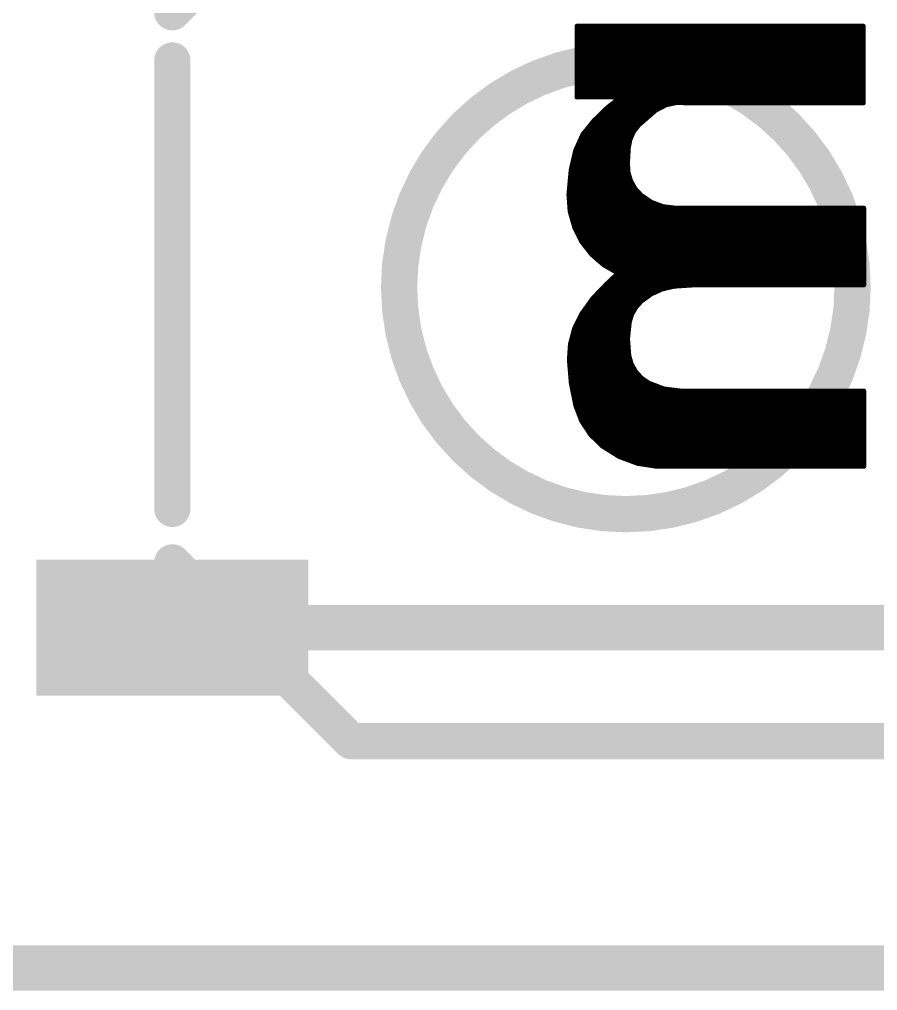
# Model space of a CAD drawing. Extents: x -20 to 87, y -17 to 53.
# Drawn here: x 4.22 to 9.03, y -0.13 to 5.31 of the extents above; entities that cross this region are included whole.
import ezdxf

# ---------------------------------------------------------------- set-up
doc = ezdxf.new("R2010")
doc.units = 0
for name, color, linetype in [('1', 12, 'CONTINUOUS'), ('16', 132, 'CONTINUOUS'), ('20', 53, 'CONTINUOUS'), ('21', 41, 'CONTINUOUS'), ('22', 40, 'CONTINUOUS'), ('23', 53, 'CONTINUOUS'), ('51', 53, 'CONTINUOUS')]:
    doc.layers.add(name, color=color, linetype=linetype)

# ---------------------------------------------------------------- blocks, each defined once
blk = doc.blocks.new('RECT')
blk.add_solid([(-0.5, -0.5), (0.5, -0.5), (-0.5, 0.5), (0.5, 0.5)])

msp = doc.modelspace()

# ---------------------------------------------------------------- linework, layer by layer
at = {"layer": '1', "const_width": 0.254}
for points in [[(5.08, 1.905), (10.16, 1.905)], [(57.15, 0), (2.54, 0)]]:
    msp.add_lwpolyline(points, dxfattribs=at)
at = {"layer": '1', "const_width": 0.127}
msp.add_lwpolyline([(5.08, 1.9685, 1), (5.08, 1.8415)], format="xyb", dxfattribs=at)
at = {"layer": '16', "const_width": 0.254}
msp.add_lwpolyline([(57.15, 0), (2.54, 0)], dxfattribs=at)
at = {"layer": '20', "const_width": 0.2032}
msp.add_lwpolyline([(57.15, 0), (2.54, 0)], dxfattribs=at)
at = {"layer": '21', "const_width": 0.2032}
for points in [[(5.08, 2.57), (5.08, 5.08)], [(9.16, 1.27), (6.08, 1.27)]]:
    msp.add_lwpolyline(points, dxfattribs=at)
at = {"layer": '21'}
for points, const_width in [([(5.1308, 5.08, 1), (5.0292, 5.08)], 0.1016), ([(7.62, 2.54, 1), (7.62, 5.08, 1), (7.62, 2.54)], 0.2032), ([(5.0292, 2.57, 1), (5.1308, 2.57)], 0.1016), ([(6.08, 1.3208, 1), (6.08, 1.2192)], 0.1016)]:
    msp.add_lwpolyline(points, format="xyb", dxfattribs=dict(at, const_width=const_width))
at = {"layer": '22', "const_width": 0.0254}
for points in [[(8.951, 5.273), (7.3457, 5.273)], [(7.3457, 5.273), (7.3457, 4.8743)], [(8.951, 4.8412), (8.951, 5.273)], [(7.3457, 5.2578), (8.951, 5.2578)], [(7.3457, 5.2324), (8.951, 5.2324)], [(7.3457, 5.207), (8.951, 5.207)], [(7.3457, 5.1816), (8.951, 5.1816)], [(7.3457, 5.1562), (8.951, 5.1562)], [(7.3457, 5.1308), (8.951, 5.1308)], [(7.3457, 5.1054), (8.951, 5.1054)], [(7.3457, 5.08), (8.951, 5.08)], [(7.3457, 5.0546), (8.951, 5.0546)], [(7.3457, 5.0292), (8.951, 5.0292)], [(7.3457, 5.0038), (8.951, 5.0038)], [(7.3457, 4.9784), (8.951, 4.9784)], [(7.3457, 4.953), (8.951, 4.953)], [(7.3457, 4.9276), (8.951, 4.9276)], [(7.3457, 4.9022), (8.951, 4.9022)], [(7.3457, 4.8768), (8.951, 4.8768)], [(7.3457, 4.8743), (7.5667, 4.8743)], [(7.5616, 4.8514), (7.5184, 4.8184)], [(7.5667, 4.8743), (7.5616, 4.8514)], [(7.5616, 4.8514), (8.951, 4.8514)], [(7.7876, 4.8006), (7.8442, 4.8304)], [(7.8442, 4.8304), (7.9066, 4.8443)], [(7.9066, 4.8443), (7.9705, 4.8412)], [(7.9705, 4.8412), (8.951, 4.8412)], [(7.5184, 4.8184), (7.4397, 4.7422)], [(7.4738, 4.7752), (7.7584, 4.7752)], [(7.5, 4.8006), (7.7876, 4.8006)], [(7.5284, 4.826), (7.8358, 4.826)], [(7.6911, 4.7168), (7.7876, 4.8006)], [(7.4397, 4.7422), (7.3785, 4.666)], [(7.4254, 4.7244), (7.6999, 4.7244)], [(7.4476, 4.7498), (7.7291, 4.7498)], [(7.3785, 4.666), (7.3381, 4.5771)], [(7.3846, 4.6736), (7.6604, 4.6736)], [(7.405, 4.699), (7.6777, 4.699)], [(7.6439, 4.6361), (7.6628, 4.6792)], [(7.6628, 4.6792), (7.6911, 4.7168)], [(7.3589, 4.6228), (7.6414, 4.6228)], [(7.3704, 4.6482), (7.6492, 4.6482)], [(7.6352, 4.5898), (7.6439, 4.6361)], [(7.3381, 4.5771), (7.3127, 4.4679)], [(7.3369, 4.572), (7.6342, 4.572)], [(7.3473, 4.5974), (7.6366, 4.5974)], [(7.6302, 4.5034), (7.6352, 4.5898)], [(7.3251, 4.5212), (7.6312, 4.5212)], [(7.331, 4.5466), (7.6327, 4.5466)], [(7.6335, 4.4536), (7.6302, 4.5034)], [(7.3127, 4.4679), (7.3, 4.3307)], [(7.3133, 4.4704), (7.6324, 4.4704)], [(7.3192, 4.4958), (7.6307, 4.4958)], [(7.6479, 4.4057), (7.6335, 4.4536)], [(7.3059, 4.3942), (7.6545, 4.3942)], [(7.3082, 4.4196), (7.6437, 4.4196)], [(7.3106, 4.445), (7.6361, 4.445)], [(7.6726, 4.3624), (7.6479, 4.4057)], [(7.3012, 4.3434), (7.69, 4.3434)], [(7.3035, 4.3688), (7.6689, 4.3688)], [(7.7064, 4.3256), (7.6726, 4.3624)], [(7.3, 4.3307), (7.3069, 4.235)], [(7.3009, 4.318), (7.7176, 4.318)], [(7.3028, 4.2926), (7.7551, 4.2926)], [(7.7636, 4.2869), (7.7064, 4.3256)], [(7.8283, 4.2627), (7.7636, 4.2869)], [(7.3046, 4.2672), (7.8163, 4.2672)], [(7.3064, 4.2418), (8.9535, 4.2418)], [(7.3069, 4.235), (7.333, 4.1427)], [(7.8969, 4.2545), (7.8283, 4.2627)], [(8.9535, 4.2545), (7.8969, 4.2545)], [(8.9535, 3.8227), (8.9535, 4.2545)], [(7.3122, 4.2164), (8.9535, 4.2164)], [(7.3194, 4.191), (8.9535, 4.191)], [(7.3265, 4.1656), (8.9535, 4.1656)], [(7.333, 4.1427), (7.3733, 4.0637)], [(7.3343, 4.1402), (8.9535, 4.1402)], [(7.3472, 4.1148), (8.9535, 4.1148)], [(7.3602, 4.0894), (8.9535, 4.0894)], [(7.3732, 4.064), (8.9535, 4.064)], [(7.3733, 4.0637), (7.428, 3.9939)], [(7.393, 4.0386), (8.9535, 4.0386)], [(7.4128, 4.0132), (8.9535, 4.0132)], [(7.428, 3.9939), (7.4949, 3.9357)], [(7.4349, 3.9878), (8.9535, 3.9878)], [(7.4642, 3.9624), (8.9535, 3.9624)], [(7.4934, 3.937), (8.9535, 3.937)], [(7.4949, 3.9357), (7.5717, 3.8913)], [(7.5366, 3.9116), (8.9535, 3.9116)], [(7.559, 3.8735), (7.5108, 3.8278)], [(7.5456, 3.8608), (8.9535, 3.8608)], [(7.5681, 3.8826), (7.559, 3.8735)], [(7.5708, 3.8866), (7.5681, 3.8826)], [(7.5705, 3.8862), (8.9535, 3.8862)], [(7.5717, 3.8913), (7.5708, 3.8866)], [(7.5108, 3.8278), (7.4349, 3.749)], [(7.4937, 3.81), (7.8673, 3.81)], [(7.5188, 3.8354), (8.9535, 3.8354)], [(7.7613, 3.7714), (7.823, 3.7997)], [(7.823, 3.7997), (7.8892, 3.8151)], [(7.8892, 3.8151), (8.001, 3.8227)], [(8.001, 3.8227), (8.9535, 3.8227)], [(7.4349, 3.749), (7.3711, 3.6601)], [(7.4447, 3.7592), (7.7446, 3.7592)], [(7.4692, 3.7846), (7.7902, 3.7846)], [(7.7064, 3.7313), (7.7613, 3.7714)], [(7.4058, 3.7084), (7.6858, 3.7084)], [(7.424, 3.7338), (7.7098, 3.7338)], [(7.6536, 3.6579), (7.676, 3.6975)], [(7.676, 3.6975), (7.7064, 3.7313)], [(7.3711, 3.6601), (7.3318, 3.5796)], [(7.3575, 3.6322), (7.6458, 3.6322)], [(7.3699, 3.6576), (7.6535, 3.6576)], [(7.3875, 3.683), (7.6678, 3.683)], [(7.6403, 3.6144), (7.6536, 3.6579)], [(7.3318, 3.5796), (7.3086, 3.493)], [(7.3327, 3.5814), (7.6369, 3.5814)], [(7.3451, 3.6068), (7.6395, 3.6068)], [(7.6308, 3.5218), (7.6403, 3.6144)], [(7.3187, 3.5306), (7.6317, 3.5306)], [(7.3255, 3.556), (7.6343, 3.556)], [(7.6378, 3.429), (7.6308, 3.5218)], [(7.3086, 3.493), (7.3025, 3.4036)], [(7.3077, 3.4798), (7.634, 3.4798)], [(7.3119, 3.5052), (7.6321, 3.5052)], [(7.3042, 3.429), (7.6378, 3.429)], [(7.306, 3.4544), (7.6359, 3.4544)], [(7.6513, 3.3815), (7.6378, 3.429)], [(7.3025, 3.4036), (7.3132, 3.2756)], [(7.3025, 3.4036), (7.645, 3.4036)], [(7.3046, 3.3782), (7.6532, 3.3782)], [(7.6754, 3.3384), (7.6513, 3.3815)], [(7.3068, 3.3528), (7.6674, 3.3528)], [(7.3089, 3.3274), (7.6855, 3.3274)], [(7.7087, 3.3019), (7.6754, 3.3384)], [(7.311, 3.302), (7.7087, 3.302)], [(7.3131, 3.2766), (7.7458, 3.2766)], [(7.3132, 3.2756), (7.3381, 3.1496)], [(7.318, 3.2512), (7.8099, 3.2512)], [(7.7495, 3.2741), (7.7087, 3.3019)], [(7.8345, 3.2419), (7.7495, 3.2741)], [(7.3231, 3.2258), (8.9535, 3.2258)], [(7.3281, 3.2004), (8.9535, 3.2004)], [(7.9248, 3.2309), (7.8345, 3.2419)], [(8.9535, 3.2309), (7.9248, 3.2309)], [(8.9535, 2.8067), (8.9535, 3.2309)], [(7.3331, 3.175), (8.9535, 3.175)], [(7.3381, 3.1496), (7.3708, 3.063)], [(7.3381, 3.1496), (8.9535, 3.1496)], [(7.3477, 3.1242), (8.9535, 3.1242)], [(7.3572, 3.0988), (8.9535, 3.0988)], [(7.3668, 3.0734), (8.9535, 3.0734)], [(7.3708, 3.063), (7.4215, 2.9855)], [(7.3806, 3.048), (8.9535, 3.048)], [(7.3972, 3.0226), (8.9535, 3.0226)], [(7.4138, 2.9972), (8.9535, 2.9972)], [(7.4215, 2.9855), (7.4879, 2.921)], [(7.4356, 2.9718), (8.9535, 2.9718)], [(7.4618, 2.9464), (8.9535, 2.9464)], [(7.4879, 2.921), (7.5818, 2.8622)], [(7.4879, 2.921), (8.9535, 2.921)], [(7.5285, 2.8956), (8.9535, 2.8956)], [(7.569, 2.8702), (8.9535, 2.8702)], [(7.5818, 2.8622), (7.6857, 2.8235)], [(7.6285, 2.8448), (8.9535, 2.8448)], [(7.6857, 2.8235), (7.7953, 2.8067)], [(7.7126, 2.8194), (8.9535, 2.8194)], [(7.7953, 2.8067), (8.9535, 2.8067)]]:
    msp.add_lwpolyline(points, dxfattribs=at)
at = {"layer": '22', "const_width": 0.0127}
for points in [[(7.3457, 5.2794, 1), (7.3457, 5.2667)], [(7.3521, 5.273, 1), (7.3394, 5.273)], [(8.9573, 5.273, 1), (8.9447, 5.273)], [(8.951, 5.2667, 1), (8.951, 5.2794)], [(7.3457, 5.2388, 1), (7.3457, 5.226)], [(7.3457, 5.2134, 1), (7.3457, 5.2006)], [(7.3457, 5.2642, 1), (7.3457, 5.2515)], [(8.951, 5.2515, 1), (8.951, 5.2642)], [(8.951, 5.226, 1), (8.951, 5.2388)], [(8.951, 5.2006, 1), (8.951, 5.2134)], [(7.3457, 5.1626, 1), (7.3457, 5.1498)], [(7.3457, 5.188, 1), (7.3457, 5.1753)], [(8.951, 5.1753, 1), (8.951, 5.188)], [(8.951, 5.1498, 1), (8.951, 5.1626)], [(7.3457, 5.1372, 1), (7.3457, 5.1244)], [(7.3457, 5.1118, 1), (7.3457, 5.0991)], [(8.951, 5.1244, 1), (8.951, 5.1372)], [(8.951, 5.0991, 1), (8.951, 5.1118)], [(7.3457, 5.0864, 1), (7.3457, 5.0736)], [(7.3457, 5.061, 1), (7.3457, 5.0483)], [(8.951, 5.0736, 1), (8.951, 5.0864)], [(8.951, 5.0483, 1), (8.951, 5.061)], [(7.3457, 5.0102, 1), (7.3457, 4.9974)], [(7.3457, 5.0356, 1), (7.3457, 5.0229)], [(8.951, 5.0229, 1), (8.951, 5.0356)], [(8.951, 4.9974, 1), (8.951, 5.0102)], [(7.3457, 4.9594, 1), (7.3457, 4.9466)], [(7.3457, 4.9848, 1), (7.3457, 4.9721)], [(8.951, 4.9721, 1), (8.951, 4.9848)], [(8.951, 4.9466, 1), (8.951, 4.9594)], [(7.3457, 4.934, 1), (7.3457, 4.9212)], [(7.3457, 4.9086, 1), (7.3457, 4.8959)], [(8.951, 4.9212, 1), (8.951, 4.934)], [(8.951, 4.8959, 1), (8.951, 4.9086)], [(7.3457, 4.8832, 1), (7.3457, 4.8704)], [(7.3457, 4.8807, 1), (7.3457, 4.8679)], [(7.3394, 4.8743, 1), (7.3521, 4.8743)], [(7.5616, 4.8578, 1), (7.5616, 4.845)], [(7.5554, 4.8528, 1), (7.5678, 4.85)], [(7.5655, 4.8464, 1), (7.5577, 4.8564)], [(7.5729, 4.8729, 1), (7.5605, 4.8757)], [(7.5667, 4.8679, 1), (7.5667, 4.8807)], [(7.8428, 4.8366, 1), (7.8456, 4.8242)], [(7.8471, 4.8248, 1), (7.8412, 4.836)], [(7.9069, 4.8506, 1), (7.9063, 4.8379)], [(7.908, 4.8381, 1), (7.9052, 4.8505)], [(7.9705, 4.8476, 1), (7.9705, 4.8349)], [(7.9702, 4.8349, 1), (7.9708, 4.8475)], [(8.9447, 4.8412, 1), (8.9573, 4.8412)], [(8.951, 4.8704, 1), (8.951, 4.8832)], [(8.951, 4.845, 1), (8.951, 4.8578)], [(8.951, 4.8349, 1), (8.951, 4.8476)], [(7.4738, 4.7816, 1), (7.4738, 4.7688)], [(7.5, 4.807, 1), (7.5, 4.7942)], [(7.5145, 4.8234, 1), (7.5223, 4.8134)], [(7.5228, 4.8138, 1), (7.514, 4.823)], [(7.5284, 4.8324, 1), (7.5284, 4.8197)], [(7.7584, 4.7688, 1), (7.7584, 4.7816)], [(7.7846, 4.8062, 1), (7.7906, 4.795)], [(7.7918, 4.7958, 1), (7.7834, 4.8054)], [(7.7876, 4.7942, 1), (7.7876, 4.807)], [(7.8358, 4.8197, 1), (7.8358, 4.8324)], [(7.4254, 4.7308, 1), (7.4254, 4.718)], [(7.4353, 4.7468, 1), (7.4441, 4.7376)], [(7.4447, 4.7382, 1), (7.4347, 4.7462)], [(7.4476, 4.7562, 1), (7.4476, 4.7435)], [(7.6999, 4.718, 1), (7.6999, 4.7308)], [(7.7291, 4.7435, 1), (7.7291, 4.7562)], [(7.3736, 4.67, 1), (7.3835, 4.6621)], [(7.3843, 4.6634, 1), (7.3728, 4.6687)], [(7.3846, 4.68, 1), (7.3846, 4.6673)], [(7.405, 4.7054, 1), (7.405, 4.6926)], [(7.6577, 4.683, 1), (7.6679, 4.6753)], [(7.6686, 4.6766, 1), (7.657, 4.6817)], [(7.6604, 4.6673, 1), (7.6604, 4.68)], [(7.6777, 4.6926, 1), (7.6777, 4.7054)], [(7.6869, 4.7216, 1), (7.6953, 4.712)], [(7.6962, 4.713, 1), (7.686, 4.7206)], [(7.3589, 4.6292, 1), (7.3589, 4.6164)], [(7.3704, 4.6546, 1), (7.3704, 4.6418)], [(7.638, 4.6386, 1), (7.6497, 4.6335)], [(7.6501, 4.6349, 1), (7.6376, 4.6372)], [(7.6414, 4.6164, 1), (7.6414, 4.6292)], [(7.6492, 4.6418, 1), (7.6492, 4.6546)], [(7.3369, 4.5784, 1), (7.3369, 4.5656)], [(7.3323, 4.5797, 1), (7.3439, 4.5745)], [(7.3443, 4.5757, 1), (7.3319, 4.5785)], [(7.3473, 4.6038, 1), (7.3473, 4.5911)], [(7.6415, 4.5894, 1), (7.6289, 4.5902)], [(7.629, 4.591, 1), (7.6414, 4.5886)], [(7.6342, 4.5656, 1), (7.6342, 4.5784)], [(7.6366, 4.5911, 1), (7.6366, 4.6038)], [(7.3251, 4.5276, 1), (7.3251, 4.5149)], [(7.331, 4.553, 1), (7.331, 4.5403)], [(7.6365, 4.5038, 1), (7.6239, 4.503)], [(7.6312, 4.5149, 1), (7.6312, 4.5276)], [(7.6327, 4.5403, 1), (7.6327, 4.553)], [(7.319, 4.4673, 1), (7.3064, 4.4685)], [(7.3065, 4.4693, 1), (7.3189, 4.4665)], [(7.3133, 4.4768, 1), (7.3133, 4.4641)], [(7.3192, 4.5022, 1), (7.3192, 4.4894)], [(7.6239, 4.5038, 1), (7.6365, 4.503)], [(7.6396, 4.4554, 1), (7.6274, 4.4517)], [(7.6272, 4.4532, 1), (7.6398, 4.454)], [(7.6307, 4.4894, 1), (7.6307, 4.5022)], [(7.6324, 4.4641, 1), (7.6324, 4.4768)], [(7.3059, 4.4006, 1), (7.3059, 4.3879)], [(7.3082, 4.426, 1), (7.3082, 4.4132)], [(7.3106, 4.4514, 1), (7.3106, 4.4386)], [(7.6361, 4.4386, 1), (7.6361, 4.4514)], [(7.6534, 4.4089, 1), (7.6424, 4.4026)], [(7.6418, 4.4039, 1), (7.654, 4.4076)], [(7.6437, 4.4132, 1), (7.6437, 4.426)], [(7.6545, 4.3879, 1), (7.6545, 4.4006)], [(7.3012, 4.3498, 1), (7.3012, 4.337)], [(7.3035, 4.3752, 1), (7.3035, 4.3624)], [(7.6773, 4.3667, 1), (7.6679, 4.3581)], [(7.6671, 4.3592, 1), (7.6781, 4.3655)], [(7.6689, 4.3624, 1), (7.6689, 4.3752)], [(7.69, 4.337, 1), (7.69, 4.3498)], [(7.3063, 4.3312, 1), (7.2937, 4.3302)], [(7.2937, 4.3313, 1), (7.3063, 4.3301)], [(7.3009, 4.3244, 1), (7.3009, 4.3117)], [(7.3028, 4.299, 1), (7.3028, 4.2862)], [(7.71, 4.3309, 1), (7.7028, 4.3203)], [(7.7017, 4.3213, 1), (7.7111, 4.3299)], [(7.7176, 4.3117, 1), (7.7176, 4.3244)], [(7.7551, 4.2862, 1), (7.7551, 4.299)], [(7.7658, 4.2928, 1), (7.7614, 4.2809)], [(7.76, 4.2816, 1), (7.7672, 4.2921)], [(7.3046, 4.2736, 1), (7.3046, 4.2608)], [(7.3064, 4.2482, 1), (7.3064, 4.2355)], [(7.3131, 4.2367, 1), (7.3008, 4.2333)], [(7.3006, 4.2346, 1), (7.3133, 4.2355)], [(7.8163, 4.2608, 1), (7.8163, 4.2736)], [(7.8291, 4.269, 1), (7.8276, 4.2564)], [(7.8261, 4.2568, 1), (7.8305, 4.2687)], [(7.8969, 4.2609, 1), (7.8969, 4.2481)], [(7.8961, 4.2482, 1), (7.8977, 4.2608)], [(8.9598, 4.2545, 1), (8.9472, 4.2545)], [(8.9535, 4.2481, 1), (8.9535, 4.2609)], [(8.9535, 4.2355, 1), (8.9535, 4.2482)], [(7.3122, 4.2228, 1), (7.3122, 4.21)], [(7.3194, 4.1974, 1), (7.3194, 4.1846)], [(8.9535, 4.21, 1), (8.9535, 4.2228)], [(8.9535, 4.1846, 1), (8.9535, 4.1974)], [(7.3265, 4.172, 1), (7.3265, 4.1593)], [(7.3387, 4.1456, 1), (7.3273, 4.1398)], [(7.3269, 4.141, 1), (7.3391, 4.1444)], [(7.3343, 4.1466, 1), (7.3343, 4.1338)], [(8.9535, 4.1593, 1), (8.9535, 4.172)], [(8.9535, 4.1338, 1), (8.9535, 4.1466)], [(7.3472, 4.1212, 1), (7.3472, 4.1084)], [(7.3602, 4.0958, 1), (7.3602, 4.0831)], [(8.9535, 4.1084, 1), (8.9535, 4.1212)], [(8.9535, 4.0831, 1), (8.9535, 4.0958)], [(7.3732, 4.0704, 1), (7.3732, 4.0576)], [(7.3783, 4.0676, 1), (7.3683, 4.0598)], [(7.3677, 4.0608, 1), (7.379, 4.0666)], [(7.393, 4.045, 1), (7.393, 4.0323)], [(7.4128, 4.0196, 1), (7.4128, 4.0069)], [(8.9535, 4.0576, 1), (8.9535, 4.0704)], [(8.9535, 4.0323, 1), (8.9535, 4.045)], [(8.9535, 4.0069, 1), (8.9535, 4.0196)], [(7.4321, 3.9986, 1), (7.4238, 3.9891)], [(7.423, 3.9899, 1), (7.433, 3.9978)], [(7.4349, 3.9941, 1), (7.4349, 3.9815)], [(7.4642, 3.9688, 1), (7.4642, 3.9561)], [(8.9535, 3.9815, 1), (8.9535, 3.9941)], [(8.9535, 3.9561, 1), (8.9535, 3.9688)], [(7.4934, 3.9434, 1), (7.4934, 3.9307)], [(7.4981, 3.9412, 1), (7.4917, 3.9302)], [(7.4907, 3.9309, 1), (7.4991, 3.9405)], [(7.5366, 3.9179, 1), (7.5366, 3.9053)], [(8.9535, 3.9307, 1), (8.9535, 3.9434)], [(8.9535, 3.9053, 1), (8.9535, 3.9179)], [(7.5456, 3.8672, 1), (7.5456, 3.8545)], [(7.5545, 3.878, 1), (7.5635, 3.869)], [(7.5634, 3.8689, 1), (7.5546, 3.8781)], [(7.5628, 3.8861, 1), (7.5734, 3.8791)], [(7.5726, 3.8781, 1), (7.5636, 3.8871)], [(7.5705, 3.8925, 1), (7.5705, 3.8799)], [(7.5645, 3.8878, 1), (7.577, 3.8854)], [(7.5779, 3.8901, 1), (7.5655, 3.8925)], [(7.576, 3.883, 1), (7.5655, 3.8901)], [(7.5685, 3.8858, 1), (7.5749, 3.8968)], [(8.9535, 3.8799, 1), (8.9535, 3.8925)], [(8.9535, 3.8545, 1), (8.9535, 3.8672)], [(7.4937, 3.8163, 1), (7.4937, 3.8037)], [(7.5064, 3.8324, 1), (7.5152, 3.8232)], [(7.5154, 3.8234, 1), (7.5062, 3.8322)], [(7.5188, 3.8418, 1), (7.5188, 3.8291)], [(7.8216, 3.8059, 1), (7.8245, 3.7935)], [(7.8257, 3.7939, 1), (7.8204, 3.8054)], [(7.8673, 3.8037, 1), (7.8673, 3.8163)], [(7.8888, 3.8214, 1), (7.8896, 3.8088)], [(7.8906, 3.8089, 1), (7.8878, 3.8213)], [(8.001, 3.8291, 1), (8.001, 3.8164)], [(8.0014, 3.8164, 1), (8.0006, 3.829)], [(8.9472, 3.8227, 1), (8.9598, 3.8227)], [(8.9535, 3.8291, 1), (8.9535, 3.8418)], [(8.9535, 3.8164, 1), (8.9535, 3.8291)], [(7.4303, 3.7534, 1), (7.4395, 3.7446)], [(7.4401, 3.7453, 1), (7.4297, 3.7527)], [(7.4447, 3.7656, 1), (7.4447, 3.7529)], [(7.4692, 3.791, 1), (7.4692, 3.7783)], [(7.7446, 3.7529, 1), (7.7446, 3.7656)], [(7.7586, 3.7771, 1), (7.7639, 3.7656)], [(7.765, 3.7662, 1), (7.7575, 3.7765)], [(7.7902, 3.7783, 1), (7.7902, 3.791)], [(7.4058, 3.7147, 1), (7.4058, 3.7021)], [(7.424, 3.7401, 1), (7.424, 3.7275)], [(7.6713, 3.7017, 1), (7.6807, 3.6932)], [(7.6815, 3.6943, 1), (7.6705, 3.7006)], [(7.6858, 3.7021, 1), (7.6858, 3.7147)], [(7.7027, 3.7364, 1), (7.7101, 3.7262)], [(7.7111, 3.7271, 1), (7.7017, 3.7355)], [(7.7098, 3.7275, 1), (7.7098, 3.7401)], [(7.3575, 3.6385, 1), (7.3575, 3.6259)], [(7.3699, 3.6639, 1), (7.3699, 3.6513)], [(7.3659, 3.6638, 1), (7.3763, 3.6564)], [(7.3768, 3.6573, 1), (7.3654, 3.6629)], [(7.3875, 3.6894, 1), (7.3875, 3.6767)], [(7.6458, 3.6259, 1), (7.6458, 3.6385)], [(7.6481, 3.661, 1), (7.6592, 3.6548)], [(7.6597, 3.656, 1), (7.6476, 3.6597)], [(7.6535, 3.6513, 1), (7.6535, 3.6639)], [(7.6678, 3.6767, 1), (7.6678, 3.6894)], [(7.3261, 3.5824, 1), (7.3375, 3.5768)], [(7.3379, 3.5779, 1), (7.3257, 3.5812)], [(7.3327, 3.5878, 1), (7.3327, 3.5751)], [(7.3451, 3.6132, 1), (7.3451, 3.6005)], [(7.6342, 3.6163, 1), (7.6464, 3.6125)], [(7.6466, 3.6138, 1), (7.634, 3.615)], [(7.6369, 3.5751, 1), (7.6369, 3.5878)], [(7.6395, 3.6005, 1), (7.6395, 3.6132)], [(7.3187, 3.537, 1), (7.3187, 3.5243)], [(7.3255, 3.5623, 1), (7.3255, 3.5497)], [(7.6372, 3.5223, 1), (7.6245, 3.5213)], [(7.6317, 3.5243, 1), (7.6317, 3.537)], [(7.6343, 3.5497, 1), (7.6343, 3.5623)], [(7.3077, 3.4861, 1), (7.3077, 3.4735)], [(7.315, 3.4926, 1), (7.3023, 3.4934)], [(7.3025, 3.4946, 1), (7.3148, 3.4914)], [(7.3119, 3.5116, 1), (7.3119, 3.4989)], [(7.6245, 3.5225, 1), (7.6372, 3.5212)], [(7.6321, 3.4989, 1), (7.6321, 3.5116)], [(7.634, 3.4735, 1), (7.634, 3.4861)], [(7.3042, 3.4354, 1), (7.3042, 3.4227)], [(7.306, 3.4607, 1), (7.306, 3.4481)], [(7.6439, 3.4307, 1), (7.6317, 3.4273)], [(7.6315, 3.4285, 1), (7.6441, 3.4295)], [(7.6359, 3.4481, 1), (7.6359, 3.4607)], [(7.6378, 3.4227, 1), (7.6378, 3.4354)], [(7.3088, 3.4041, 1), (7.2962, 3.4031)], [(7.2962, 3.404, 1), (7.3088, 3.4032)], [(7.3025, 3.4099, 1), (7.3025, 3.3973)], [(7.3046, 3.3845, 1), (7.3046, 3.3719)], [(7.645, 3.3973, 1), (7.645, 3.4099)], [(7.6569, 3.3846, 1), (7.6458, 3.3784)], [(7.6452, 3.3798, 1), (7.6575, 3.3833)], [(7.6532, 3.3719, 1), (7.6532, 3.3845)], [(7.3068, 3.3592, 1), (7.3068, 3.3465)], [(7.3089, 3.3338, 1), (7.3089, 3.3211)], [(7.6674, 3.3465, 1), (7.6674, 3.3592)], [(7.6801, 3.3427, 1), (7.6707, 3.3341)], [(7.6699, 3.3353, 1), (7.681, 3.3415)], [(7.6855, 3.3211, 1), (7.6855, 3.3338)], [(7.311, 3.3083, 1), (7.311, 3.2957)], [(7.3131, 3.283, 1), (7.3131, 3.2703)], [(7.3194, 3.2768, 1), (7.307, 3.2744)], [(7.3069, 3.2751, 1), (7.3195, 3.2761)], [(7.318, 3.2576, 1), (7.318, 3.2449)], [(7.7123, 3.3072, 1), (7.7051, 3.2967)], [(7.704, 3.2977, 1), (7.7134, 3.3062)], [(7.7087, 3.2957, 1), (7.7087, 3.3083)], [(7.7518, 3.28, 1), (7.7472, 3.2682)], [(7.7458, 3.2703, 1), (7.7458, 3.283)], [(7.7459, 3.2689, 1), (7.7531, 3.2793)], [(7.8099, 3.2449, 1), (7.8099, 3.2576)], [(7.3231, 3.2321, 1), (7.3231, 3.2195)], [(7.3281, 3.2067, 1), (7.3281, 3.1941)], [(7.8353, 3.2482, 1), (7.8338, 3.2355)], [(7.8323, 3.2359, 1), (7.8368, 3.2478)], [(7.9248, 3.2372, 1), (7.9248, 3.2246)], [(7.924, 3.2246, 1), (7.9256, 3.2372)], [(8.9598, 3.2309, 1), (8.9472, 3.2309)], [(8.9535, 3.2246, 1), (8.9535, 3.2372)], [(8.9535, 3.2195, 1), (8.9535, 3.2321)], [(8.9535, 3.1941, 1), (8.9535, 3.2067)], [(7.3331, 3.1814, 1), (7.3331, 3.1687)], [(7.3381, 3.1559, 1), (7.3381, 3.1433)], [(7.344, 3.1518, 1), (7.3322, 3.1474)], [(7.3319, 3.1484, 1), (7.3443, 3.1508)], [(8.9535, 3.1687, 1), (8.9535, 3.1814)], [(8.9535, 3.1433, 1), (8.9535, 3.1559)], [(7.3477, 3.1305, 1), (7.3477, 3.1179)], [(7.3572, 3.1052, 1), (7.3572, 3.0925)], [(8.9535, 3.1179, 1), (8.9535, 3.1305)], [(8.9535, 3.0925, 1), (8.9535, 3.1052)], [(7.3668, 3.0798, 1), (7.3668, 3.0671)], [(7.3761, 3.0664, 1), (7.3654, 3.0595)], [(7.3648, 3.0607, 1), (7.3767, 3.0652)], [(7.3806, 3.0543, 1), (7.3806, 3.0417)], [(8.9535, 3.0671, 1), (8.9535, 3.0798)], [(8.9535, 3.0417, 1), (8.9535, 3.0543)], [(7.3972, 3.029, 1), (7.3972, 3.0163)], [(7.4138, 3.0036, 1), (7.4138, 2.9909)], [(7.4259, 2.9901, 1), (7.4171, 2.981)], [(7.4162, 2.982, 1), (7.4268, 2.989)], [(8.9535, 3.0163, 1), (8.9535, 3.029)], [(8.9535, 2.9909, 1), (8.9535, 3.0036)], [(7.4356, 2.9781, 1), (7.4356, 2.9655)], [(7.4618, 2.9527, 1), (7.4618, 2.9401)], [(8.9535, 2.9655, 1), (8.9535, 2.9781)], [(8.9535, 2.9401, 1), (8.9535, 2.9527)], [(7.4879, 2.9274, 1), (7.4879, 2.9147)], [(7.4913, 2.9264, 1), (7.4845, 2.9156)], [(7.4835, 2.9164, 1), (7.4923, 2.9256)], [(7.5285, 2.9019, 1), (7.5285, 2.8893)], [(7.569, 2.8765, 1), (7.569, 2.8639)], [(8.9535, 2.9147, 1), (8.9535, 2.9274)], [(8.9535, 2.8893, 1), (8.9535, 2.9019)], [(8.9535, 2.8639, 1), (8.9535, 2.8765)], [(7.5841, 2.8681, 1), (7.5796, 2.8562)], [(7.5785, 2.8568, 1), (7.5852, 2.8675)], [(7.6285, 2.8512, 1), (7.6285, 2.8385)], [(7.6867, 2.8298, 1), (7.6848, 2.8173)], [(7.6835, 2.8176, 1), (7.688, 2.8295)], [(7.7126, 2.8258, 1), (7.7126, 2.8131)], [(8.9535, 2.8385, 1), (8.9535, 2.8512)], [(8.9535, 2.8131, 1), (8.9535, 2.8258)], [(7.7953, 2.8131, 1), (7.7953, 2.8004)], [(7.7943, 2.8004, 1), (7.7963, 2.813)], [(8.9472, 2.8067, 1), (8.9598, 2.8067)], [(8.9535, 2.8004, 1), (8.9535, 2.8131)]]:
    msp.add_lwpolyline(points, format="xyb", dxfattribs=at)
at = {"layer": '23'}
msp.add_point((7.62, 3.81), dxfattribs=at)
at = {"layer": '51'}
for points, const_width in [([(5.08, 5.35), (6.08, 6.35)], 0.2032), ([(6.08, 1.27), (5.08, 2.27)], 0.2032), ([(2.54, 0), (57.15, 0)], 0.254)]:
    msp.add_lwpolyline(points, dxfattribs=dict(at, const_width=const_width))
at = {"layer": '51', "const_width": 0.1016}
for points in [[(5.0441, 5.3859, 1), (5.1159, 5.3141)], [(5.1159, 2.3059, 1), (5.0441, 2.2341)], [(6.0441, 1.2341, 1), (6.1159, 1.3059)]]:
    msp.add_lwpolyline(points, format="xyb", dxfattribs=at)

# ---------------------------------------------------------------- block references
at = {"layer": '1', "xscale": 0.762, "yscale": 1.524, "rotation": 90}
msp.add_blockref('RECT', (5.08, 1.905), dxfattribs=at)

doc.saveas('drawing.dxf')
